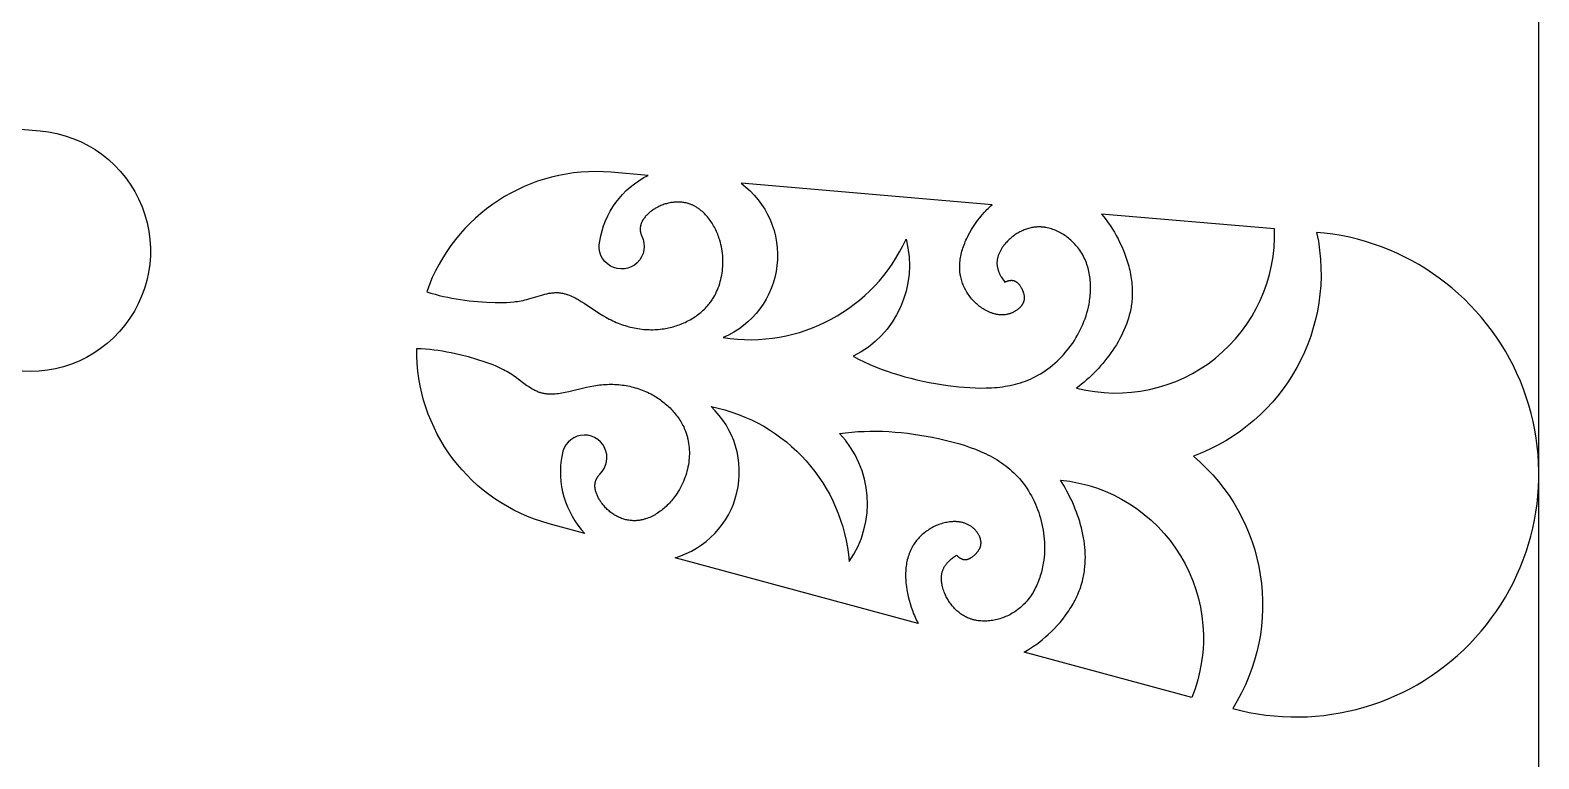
# Model space of a CAD drawing. Extents: x 55 to 271, y 60 to 279.
# Drawn here: x 211.7 to 270.7, y 140.7 to 169.2 of the extents above; entities that cross this region are included whole.
import ezdxf

# ---------------------------------------------------------------- set-up
doc = ezdxf.new("R2010")
doc.units = 0
doc.layers.get('0').update_dxf_attribs({"color": 1, "linetype": 'CONTINUOUS'})

msp = doc.modelspace()

# ---------------------------------------------------------------- linework, layer by layer
msp.add_lwpolyline([(54.848, 59.766), (270.707, 59.766), (270.707, 278.661), (54.848, 278.661)], close=True)
for points in [[(200.669, 158.693, -0.914282), (201.982, 166.14), (212.127, 165.276, -1.098394), (210.459, 156.046)], [(227.235, 158.988), (227.397, 158.938), (227.56, 158.891), (227.724, 158.847), (227.889, 158.807), (228.055, 158.771), (228.222, 158.738), (228.389, 158.708), (228.558, 158.681), (228.726, 158.657), (228.896, 158.636), (229.235, 158.604), (229.575, 158.582), (229.914, 158.572), (230.204, 158.571), (230.349, 158.575), (230.494, 158.583), (230.639, 158.596), (230.711, 158.604), (230.783, 158.614), (230.856, 158.625), (230.928, 158.638), (231, 158.652), (231.072, 158.668), (231.152, 158.688), (231.231, 158.71), (231.78, 158.874), (231.858, 158.894), (231.935, 158.912), (232.012, 158.928), (232.05, 158.934), (232.088, 158.94), (232.126, 158.945), (232.164, 158.95), (232.201, 158.953), (232.239, 158.955), (232.276, 158.956), (232.313, 158.956), (232.345, 158.955), (232.376, 158.954), (232.407, 158.951), (232.438, 158.948), (232.469, 158.944), (232.5, 158.939), (232.531, 158.934), (232.561, 158.928), (232.592, 158.921), (232.622, 158.913), (232.653, 158.905), (232.683, 158.896), (232.713, 158.887), (232.744, 158.877), (232.804, 158.855), (232.864, 158.831), (232.923, 158.805), (232.983, 158.777), (233.043, 158.747), (233.102, 158.715), (233.161, 158.683), (233.279, 158.613), (233.397, 158.539), (233.993, 158.144), (234.115, 158.067), (234.238, 157.995), (234.305, 157.958), (234.372, 157.922), (234.44, 157.888), (234.508, 157.855), (234.577, 157.823), (234.645, 157.793), (234.715, 157.764), (234.784, 157.737), (234.854, 157.711), (234.924, 157.687), (234.995, 157.664), (235.065, 157.643), (235.136, 157.623), (235.207, 157.604), (235.279, 157.588), (235.35, 157.572), (235.422, 157.559), (235.494, 157.546), (235.566, 157.536), (235.639, 157.527), (235.711, 157.519), (235.784, 157.513), (235.856, 157.509), (235.929, 157.507), (236.002, 157.506), (236.074, 157.506), (236.147, 157.508), (236.22, 157.512), (236.293, 157.518), (236.366, 157.525), (236.439, 157.534), (236.512, 157.545), (236.572, 157.555), (236.632, 157.566), (236.692, 157.579), (236.753, 157.593), (236.812, 157.608), (236.872, 157.624), (236.931, 157.641), (236.99, 157.659), (237.049, 157.679), (237.107, 157.699), (237.165, 157.721), (237.223, 157.744), (237.28, 157.768), (237.336, 157.793), (237.392, 157.82), (237.447, 157.847), (237.502, 157.876), (237.555, 157.906), (237.609, 157.937), (237.661, 157.969), (237.712, 158.002), (237.763, 158.036), (237.813, 158.072), (237.862, 158.108), (237.91, 158.146), (237.957, 158.184), (238.003, 158.224), (238.048, 158.265), (238.091, 158.307), (238.134, 158.35), (238.175, 158.395), (238.215, 158.44), (238.242, 158.471), (238.268, 158.503), (238.293, 158.535), (238.318, 158.568), (238.342, 158.601), (238.366, 158.635), (238.389, 158.669), (238.411, 158.703), (238.454, 158.774), (238.495, 158.845), (238.533, 158.919), (238.569, 158.993), (238.602, 159.069), (238.633, 159.147), (238.662, 159.225), (238.688, 159.305), (238.712, 159.385), (238.734, 159.467), (238.752, 159.549), (238.769, 159.633), (238.783, 159.716), (238.795, 159.801), (238.804, 159.886), (238.81, 159.971), (238.814, 160.057), (238.816, 160.143), (238.815, 160.23), (238.811, 160.316), (238.805, 160.402), (238.797, 160.489), (238.785, 160.575), (238.772, 160.661), (238.755, 160.747), (238.736, 160.832), (238.715, 160.917), (238.691, 161.002), (238.672, 161.061), (238.652, 161.119), (238.632, 161.177), (238.609, 161.235), (238.586, 161.292), (238.561, 161.348), (238.535, 161.404), (238.508, 161.459), (238.48, 161.513), (238.45, 161.567), (238.42, 161.619), (238.388, 161.671), (238.355, 161.721), (238.321, 161.771), (238.286, 161.819), (238.25, 161.866), (238.213, 161.912), (238.174, 161.957), (238.135, 162), (238.094, 162.042), (238.053, 162.082), (238.01, 162.121), (237.967, 162.158), (237.922, 162.194), (237.9, 162.211), (237.877, 162.228), (237.854, 162.244), (237.83, 162.26), (237.807, 162.275), (237.783, 162.29), (237.759, 162.305), (237.735, 162.319), (237.71, 162.332), (237.685, 162.345), (237.66, 162.357), (237.635, 162.369), (237.61, 162.381), (237.584, 162.392), (237.558, 162.402), (237.532, 162.412), (237.493, 162.425), (237.453, 162.438), (237.413, 162.449), (237.372, 162.459), (237.331, 162.467), (237.29, 162.475), (237.248, 162.481), (237.207, 162.486), (237.164, 162.49), (237.122, 162.493), (237.079, 162.495), (237.036, 162.495), (236.993, 162.494), (236.95, 162.492), (236.907, 162.489), (236.864, 162.484), (236.821, 162.478), (236.777, 162.472), (236.734, 162.464), (236.69, 162.454), (236.647, 162.444), (236.604, 162.432), (236.561, 162.42), (236.518, 162.406), (236.475, 162.391), (236.433, 162.374), (236.391, 162.357), (236.348, 162.338), (236.307, 162.319), (236.265, 162.298), (236.224, 162.275), (236.183, 162.252), (236.152, 162.234), (236.122, 162.214), (236.091, 162.194), (236.062, 162.174), (236.032, 162.153), (236.003, 162.131), (235.975, 162.109), (235.947, 162.086), (235.919, 162.062), (235.893, 162.038), (235.867, 162.014), (235.842, 161.989), (235.818, 161.963), (235.794, 161.937), (235.772, 161.911), (235.75, 161.884), (235.73, 161.856), (235.71, 161.829), (235.701, 161.815), (235.692, 161.8), (235.683, 161.786), (235.675, 161.772), (235.667, 161.758), (235.659, 161.743), (235.652, 161.729), (235.645, 161.714), (235.638, 161.699), (235.631, 161.684), (235.625, 161.669), (235.62, 161.654), (235.614, 161.639), (235.609, 161.624), (235.605, 161.609), (235.6, 161.594), (235.596, 161.579), (235.593, 161.563), (235.59, 161.548), (235.587, 161.532), (235.585, 161.517), (235.583, 161.501), (235.581, 161.485), (235.58, 161.47), (235.58, 161.454), (235.58, 161.438), (235.58, 161.422), (235.581, 161.406), (235.582, 161.391), (235.583, 161.375), (235.585, 161.36), (235.588, 161.345), (235.59, 161.329), (235.593, 161.314), (235.597, 161.298), (235.6, 161.283), (235.604, 161.268), (235.608, 161.253), (235.618, 161.222), (235.628, 161.193), (235.639, 161.163, -1.435159), (233.998, 160.962, -0.241668), (235.886, 163.538), (234.443, 163.661, 0.342621)], [(239.524, 163.228, -0.580389), (238.825, 157.195, 0.336677), (245.971, 161.043, -0.356742), (243.905, 156.466), (244.12, 156.355), (244.337, 156.249), (244.557, 156.15), (244.779, 156.056), (245.003, 155.968), (245.23, 155.885), (245.459, 155.807), (245.69, 155.735), (245.923, 155.668), (246.158, 155.605), (246.395, 155.548), (246.634, 155.495), (246.875, 155.446), (247.118, 155.402), (247.363, 155.362), (247.609, 155.326), (248.036, 155.275), (248.25, 155.255), (248.465, 155.24), (248.679, 155.23), (248.893, 155.225), (249.107, 155.227), (249.318, 155.236), (249.424, 155.243), (249.529, 155.252), (249.633, 155.264), (249.737, 155.277), (249.841, 155.292), (249.943, 155.309), (250.046, 155.329), (250.147, 155.351), (250.248, 155.376), (250.348, 155.403), (250.447, 155.433), (250.545, 155.465), (250.643, 155.5), (250.739, 155.537), (250.834, 155.578), (250.929, 155.621), (251.03, 155.672), (251.13, 155.726), (251.229, 155.783), (251.326, 155.844), (251.422, 155.907), (251.516, 155.974), (251.608, 156.044), (251.699, 156.117), (251.787, 156.193), (251.874, 156.271), (251.958, 156.352), (252.04, 156.435), (252.121, 156.521), (252.198, 156.61), (252.274, 156.7), (252.347, 156.793), (252.418, 156.888), (252.486, 156.985), (252.551, 157.084), (252.614, 157.185), (252.674, 157.288), (252.73, 157.392), (252.784, 157.498), (252.835, 157.605), (252.883, 157.714), (252.928, 157.824), (252.969, 157.936), (253.007, 158.048), (253.042, 158.162), (253.073, 158.277), (253.1, 158.392), (253.124, 158.508), (253.137, 158.579), (253.148, 158.65), (253.158, 158.721), (253.166, 158.793), (253.173, 158.864), (253.179, 158.936), (253.183, 159.007), (253.185, 159.078), (253.186, 159.15), (253.185, 159.221), (253.183, 159.292), (253.179, 159.363), (253.173, 159.433), (253.166, 159.504), (253.157, 159.574), (253.147, 159.643), (253.134, 159.712), (253.12, 159.781), (253.104, 159.849), (253.086, 159.917), (253.067, 159.984), (253.045, 160.05), (253.022, 160.116), (252.997, 160.181), (252.97, 160.245), (252.941, 160.308), (252.91, 160.37), (252.877, 160.432), (252.842, 160.493), (252.804, 160.552), (252.765, 160.611), (252.724, 160.668), (252.689, 160.714), (252.653, 160.759), (252.615, 160.803), (252.576, 160.846), (252.536, 160.889), (252.495, 160.93), (252.453, 160.971), (252.409, 161.01), (252.365, 161.048), (252.32, 161.085), (252.273, 161.121), (252.226, 161.156), (252.178, 161.189), (252.129, 161.222), (252.079, 161.252), (252.029, 161.282), (251.978, 161.309), (251.926, 161.336), (251.874, 161.361), (251.821, 161.384), (251.768, 161.405), (251.714, 161.425), (251.66, 161.444), (251.605, 161.46), (251.55, 161.475), (251.495, 161.487), (251.44, 161.498), (251.412, 161.503), (251.384, 161.507), (251.356, 161.511), (251.328, 161.514), (251.301, 161.517), (251.273, 161.519), (251.245, 161.52), (251.217, 161.521), (251.189, 161.522), (251.161, 161.522), (251.116, 161.521), (251.071, 161.519), (251.027, 161.515), (250.982, 161.51), (250.938, 161.503), (250.893, 161.495), (250.849, 161.486), (250.805, 161.476), (250.762, 161.464), (250.718, 161.452), (250.675, 161.438), (250.632, 161.422), (250.589, 161.406), (250.547, 161.388), (250.505, 161.37), (250.464, 161.35), (250.423, 161.329), (250.382, 161.307), (250.342, 161.284), (250.303, 161.26), (250.263, 161.235), (250.225, 161.208), (250.187, 161.181), (250.15, 161.153), (250.113, 161.124), (250.077, 161.094), (250.041, 161.063), (250.007, 161.032), (249.973, 160.999), (249.939, 160.965), (249.907, 160.931), (249.875, 160.896), (249.837, 160.852), (249.801, 160.807), (249.766, 160.76), (249.733, 160.713), (249.717, 160.689), (249.702, 160.665), (249.687, 160.64), (249.673, 160.615), (249.659, 160.59), (249.646, 160.565), (249.633, 160.54), (249.621, 160.515), (249.61, 160.489), (249.599, 160.463), (249.589, 160.438), (249.579, 160.412), (249.571, 160.385), (249.563, 160.359), (249.555, 160.333), (249.549, 160.306), (249.543, 160.28), (249.538, 160.253), (249.534, 160.226), (249.531, 160.199), (249.528, 160.172), (249.527, 160.146), (249.526, 160.119), (249.526, 160.092), (249.527, 160.067), (249.529, 160.043), (249.532, 160.019), (249.535, 159.994), (249.539, 159.97), (249.543, 159.946), (249.549, 159.922), (249.554, 159.898), (249.561, 159.873), (249.568, 159.85), (249.575, 159.826), (249.584, 159.802), (249.592, 159.778), (249.602, 159.755), (249.611, 159.731), (249.622, 159.708), (249.632, 159.685), (249.643, 159.662), (249.655, 159.64), (249.667, 159.617), (249.679, 159.595), (249.692, 159.573), (249.719, 159.53), (249.747, 159.488), (249.776, 159.447), (249.807, 159.407), (249.838, 159.368), (249.858, 159.378), (249.878, 159.387), (249.899, 159.396), (249.92, 159.404), (249.931, 159.408), (249.942, 159.411), (249.953, 159.414), (249.964, 159.418), (249.975, 159.42), (249.986, 159.423), (249.998, 159.426), (250.009, 159.428), (250.02, 159.43), (250.031, 159.432), (250.042, 159.433), (250.054, 159.434), (250.065, 159.435), (250.076, 159.436), (250.087, 159.436), (250.098, 159.436), (250.109, 159.436), (250.12, 159.435), (250.131, 159.434), (250.141, 159.433), (250.152, 159.432), (250.163, 159.43), (250.168, 159.428), (250.173, 159.427), (250.178, 159.426), (250.183, 159.425), (250.189, 159.423), (250.194, 159.421), (250.199, 159.42), (250.205, 159.418), (250.21, 159.416), (250.215, 159.414), (250.22, 159.412), (250.225, 159.409), (250.23, 159.407), (250.236, 159.404), (250.246, 159.399), (250.255, 159.394), (250.265, 159.388), (250.275, 159.382), (250.284, 159.375), (250.293, 159.368), (250.302, 159.361), (250.311, 159.354), (250.32, 159.346), (250.329, 159.338), (250.337, 159.33), (250.346, 159.321), (250.354, 159.313), (250.362, 159.304), (250.37, 159.295), (250.378, 159.285), (250.386, 159.276), (250.401, 159.256), (250.416, 159.236), (250.43, 159.216), (250.444, 159.195), (250.457, 159.173), (250.476, 159.142), (250.493, 159.11), (250.509, 159.078), (250.524, 159.045), (250.531, 159.029), (250.538, 159.012), (250.545, 158.996), (250.551, 158.979), (250.556, 158.962), (250.562, 158.946), (250.567, 158.929), (250.571, 158.913), (250.575, 158.896), (250.579, 158.879), (250.582, 158.863), (250.585, 158.846), (250.588, 158.829), (250.59, 158.813), (250.591, 158.796), (250.592, 158.78), (250.593, 158.763), (250.593, 158.747), (250.592, 158.73), (250.591, 158.714), (250.59, 158.698), (250.588, 158.682), (250.587, 158.674), (250.585, 158.666), (250.584, 158.658), (250.582, 158.65), (250.579, 158.639), (250.577, 158.628), (250.573, 158.617), (250.57, 158.606), (250.566, 158.595), (250.562, 158.584), (250.558, 158.573), (250.554, 158.563), (250.549, 158.552), (250.544, 158.541), (250.539, 158.531), (250.533, 158.521), (250.528, 158.51), (250.522, 158.5), (250.515, 158.49), (250.509, 158.48), (250.502, 158.47), (250.496, 158.46), (250.489, 158.45), (250.481, 158.44), (250.474, 158.431), (250.466, 158.421), (250.45, 158.402), (250.434, 158.384), (250.417, 158.366), (250.399, 158.348), (250.38, 158.331), (250.361, 158.315), (250.341, 158.299), (250.321, 158.283), (250.3, 158.268), (250.279, 158.253), (250.257, 158.239), (250.235, 158.225), (250.213, 158.212), (250.19, 158.2), (250.167, 158.188), (250.144, 158.177), (250.12, 158.166), (250.096, 158.156), (250.072, 158.147), (250.049, 158.138), (250.025, 158.13), (249.996, 158.121), (249.967, 158.114), (249.938, 158.107), (249.91, 158.101), (249.881, 158.096), (249.852, 158.092), (249.823, 158.089), (249.794, 158.086), (249.765, 158.085), (249.736, 158.084), (249.708, 158.084), (249.679, 158.085), (249.65, 158.087), (249.621, 158.089), (249.593, 158.092), (249.564, 158.096), (249.536, 158.101), (249.507, 158.106), (249.479, 158.112), (249.451, 158.119), (249.423, 158.126), (249.395, 158.134), (249.367, 158.142), (249.339, 158.151), (249.312, 158.161), (249.285, 158.171), (249.257, 158.182), (249.23, 158.193), (249.203, 158.205), (249.177, 158.217), (249.124, 158.243), (249.077, 158.268), (249.03, 158.295), (248.984, 158.323), (248.938, 158.353), (248.894, 158.384), (248.85, 158.416), (248.808, 158.45), (248.766, 158.484), (248.725, 158.52), (248.686, 158.557), (248.647, 158.595), (248.609, 158.634), (248.573, 158.674), (248.537, 158.715), (248.503, 158.757), (248.469, 158.8), (248.437, 158.843), (248.406, 158.888), (248.376, 158.933), (248.348, 158.979), (248.32, 159.025), (248.294, 159.072), (248.27, 159.12), (248.246, 159.168), (248.224, 159.217), (248.203, 159.266), (248.184, 159.315), (248.166, 159.365), (248.15, 159.415), (248.135, 159.466), (248.122, 159.517), (248.11, 159.568), (248.103, 159.599), (248.097, 159.63), (248.092, 159.661), (248.087, 159.692), (248.079, 159.755), (248.074, 159.818), (248.07, 159.88), (248.069, 159.943), (248.069, 160.006), (248.072, 160.07), (248.076, 160.133), (248.083, 160.196), (248.091, 160.259), (248.101, 160.322), (248.112, 160.385), (248.126, 160.448), (248.141, 160.511), (248.158, 160.573), (248.176, 160.636), (248.196, 160.698), (248.217, 160.76), (248.24, 160.822), (248.264, 160.884), (248.289, 160.945), (248.316, 161.006), (248.344, 161.066), (248.373, 161.127), (248.403, 161.187), (248.467, 161.305), (248.535, 161.421), (248.607, 161.536), (248.686, 161.654), (248.769, 161.769), (248.855, 161.882), (248.945, 161.991), (249.038, 162.097), (249.085, 162.149), (249.134, 162.199), (249.183, 162.249), (249.233, 162.297), (249.284, 162.345), (249.336, 162.392)], [(253.607, 162.027), (253.701, 161.916), (253.791, 161.801), (253.878, 161.683), (253.961, 161.562), (254.041, 161.439), (254.117, 161.313), (254.19, 161.184), (254.26, 161.054), (254.334, 160.906), (254.403, 160.757), (254.468, 160.606), (254.528, 160.453), (254.582, 160.298), (254.632, 160.143), (254.676, 159.986), (254.696, 159.908), (254.715, 159.829), (254.732, 159.75), (254.747, 159.671), (254.761, 159.591), (254.774, 159.512), (254.785, 159.433), (254.794, 159.353), (254.802, 159.274), (254.808, 159.194), (254.812, 159.115), (254.815, 159.035), (254.815, 158.956), (254.814, 158.876), (254.812, 158.797), (254.807, 158.718), (254.801, 158.639), (254.792, 158.56), (254.785, 158.499), (254.776, 158.437), (254.766, 158.376), (254.754, 158.316), (254.742, 158.255), (254.729, 158.194), (254.699, 158.074), (254.665, 157.954), (254.627, 157.835), (254.585, 157.716), (254.54, 157.599), (254.49, 157.483), (254.438, 157.367), (254.381, 157.253), (254.322, 157.14), (254.259, 157.028), (254.194, 156.918), (254.125, 156.809), (254.054, 156.701), (253.98, 156.595), (253.904, 156.49), (253.825, 156.387), (253.744, 156.286), (253.661, 156.186), (253.576, 156.088), (253.489, 155.992), (253.4, 155.898), (253.31, 155.806), (253.218, 155.716), (253.124, 155.628), (253.029, 155.543), (252.934, 155.46), (252.837, 155.379), (252.739, 155.3), (252.64, 155.224, 0.50165), (260.373, 161.451)], [(262.022, 161.31, -0.374766), (257.203, 152.564, -0.374766), (258.74, 142.697, 1.076356), (262.325, 161.284)], [(232.02, 149.921, -0.342621), (226.845, 156.777), (227.014, 156.769), (227.183, 156.758), (227.353, 156.742), (227.521, 156.723), (227.69, 156.701), (227.858, 156.675), (228.026, 156.646), (228.193, 156.614), (228.36, 156.578), (228.526, 156.54), (228.856, 156.454), (229.182, 156.358), (229.505, 156.252), (229.778, 156.154), (229.913, 156.1), (230.046, 156.043), (230.178, 155.982), (230.243, 155.949), (230.307, 155.915), (230.372, 155.88), (230.435, 155.843), (230.498, 155.805), (230.56, 155.765), (230.628, 155.72), (230.695, 155.672), (231.156, 155.33), (231.222, 155.285), (231.288, 155.241), (231.354, 155.2), (231.388, 155.181), (231.422, 155.162), (231.456, 155.145), (231.49, 155.128), (231.524, 155.112), (231.559, 155.097), (231.593, 155.083), (231.628, 155.07), (231.658, 155.06), (231.688, 155.051), (231.718, 155.043), (231.748, 155.035), (231.779, 155.028), (231.809, 155.022), (231.84, 155.017), (231.871, 155.012), (231.902, 155.008), (231.933, 155.005), (231.965, 155.002), (231.996, 155), (232.028, 154.999), (232.06, 154.998), (232.124, 154.998), (232.188, 155), (232.253, 155.004), (232.319, 155.01), (232.385, 155.018), (232.451, 155.027), (232.518, 155.037), (232.653, 155.063), (232.79, 155.092), (233.485, 155.259), (233.625, 155.289), (233.766, 155.315), (233.841, 155.327), (233.917, 155.338), (233.992, 155.347), (234.067, 155.355), (234.143, 155.361), (234.218, 155.366), (234.292, 155.369), (234.367, 155.371), (234.441, 155.371), (234.516, 155.37), (234.59, 155.368), (234.663, 155.363), (234.737, 155.358), (234.81, 155.351), (234.883, 155.342), (234.955, 155.332), (235.028, 155.32), (235.099, 155.307), (235.171, 155.292), (235.242, 155.276), (235.312, 155.258), (235.383, 155.239), (235.452, 155.218), (235.521, 155.196), (235.59, 155.172), (235.658, 155.146), (235.726, 155.119), (235.793, 155.091), (235.86, 155.061), (235.926, 155.029), (235.991, 154.995), (236.056, 154.961), (236.109, 154.93), (236.162, 154.899), (236.214, 154.867), (236.266, 154.833), (236.317, 154.799), (236.368, 154.763), (236.418, 154.727), (236.467, 154.689), (236.515, 154.651), (236.563, 154.612), (236.61, 154.571), (236.656, 154.53), (236.701, 154.488), (236.746, 154.445), (236.789, 154.401), (236.831, 154.356), (236.873, 154.311), (236.913, 154.264), (236.953, 154.217), (236.991, 154.169), (237.028, 154.12), (237.064, 154.071), (237.099, 154.021), (237.132, 153.969), (237.164, 153.918), (237.195, 153.865), (237.225, 153.812), (237.253, 153.758), (237.28, 153.704), (237.305, 153.649), (237.329, 153.593), (237.351, 153.537), (237.365, 153.498), (237.379, 153.46), (237.391, 153.421), (237.403, 153.381), (237.415, 153.342), (237.425, 153.302), (237.435, 153.262), (237.445, 153.222), (237.461, 153.142), (237.475, 153.06), (237.485, 152.978), (237.494, 152.896), (237.499, 152.813), (237.502, 152.73), (237.502, 152.646), (237.499, 152.562), (237.494, 152.478), (237.486, 152.394), (237.476, 152.311), (237.463, 152.227), (237.448, 152.143), (237.43, 152.06), (237.409, 151.977), (237.386, 151.894), (237.36, 151.812), (237.332, 151.731), (237.302, 151.65), (237.269, 151.57), (237.234, 151.491), (237.196, 151.413), (237.156, 151.335), (237.114, 151.259), (237.069, 151.184), (237.022, 151.11), (236.973, 151.038), (236.921, 150.967), (236.884, 150.918), (236.845, 150.87), (236.806, 150.822), (236.765, 150.776), (236.724, 150.73), (236.681, 150.686), (236.638, 150.642), (236.593, 150.6), (236.548, 150.558), (236.502, 150.518), (236.456, 150.479), (236.408, 150.442), (236.36, 150.406), (236.311, 150.371), (236.262, 150.337), (236.211, 150.305), (236.161, 150.275), (236.109, 150.246), (236.057, 150.219), (236.005, 150.193), (235.952, 150.17), (235.899, 150.148), (235.845, 150.128), (235.792, 150.109), (235.764, 150.101), (235.737, 150.093), (235.71, 150.086), (235.683, 150.079), (235.655, 150.072), (235.628, 150.067), (235.6, 150.061), (235.573, 150.057), (235.545, 150.052), (235.517, 150.049), (235.489, 150.045), (235.462, 150.043), (235.434, 150.041), (235.406, 150.039), (235.378, 150.039), (235.35, 150.038), (235.309, 150.039), (235.267, 150.041), (235.226, 150.044), (235.184, 150.049), (235.143, 150.055), (235.101, 150.062), (235.06, 150.07), (235.019, 150.079), (234.978, 150.09), (234.937, 150.102), (234.897, 150.115), (234.856, 150.13), (234.816, 150.145), (234.776, 150.162), (234.737, 150.18), (234.698, 150.199), (234.659, 150.219), (234.62, 150.24), (234.582, 150.262), (234.545, 150.286), (234.508, 150.311), (234.471, 150.336), (234.435, 150.363), (234.4, 150.391), (234.365, 150.419), (234.33, 150.449), (234.296, 150.48), (234.263, 150.512), (234.231, 150.545), (234.199, 150.579), (234.168, 150.614), (234.137, 150.65), (234.115, 150.678), (234.093, 150.706), (234.071, 150.735), (234.05, 150.765), (234.029, 150.795), (234.01, 150.825), (233.99, 150.856), (233.972, 150.887), (233.954, 150.918), (233.938, 150.95), (233.922, 150.982), (233.907, 151.014), (233.893, 151.046), (233.88, 151.079), (233.867, 151.111), (233.856, 151.144), (233.847, 151.177), (233.838, 151.209), (233.834, 151.226), (233.83, 151.242), (233.827, 151.258), (233.824, 151.275), (233.821, 151.291), (233.819, 151.307), (233.817, 151.323), (233.815, 151.339), (233.814, 151.356), (233.813, 151.372), (233.812, 151.388), (233.812, 151.404), (233.812, 151.42), (233.813, 151.436), (233.814, 151.452), (233.815, 151.467), (233.816, 151.483), (233.818, 151.499), (233.821, 151.514), (233.823, 151.53), (233.827, 151.545), (233.83, 151.561), (233.834, 151.576), (233.839, 151.591), (233.843, 151.606), (233.849, 151.621), (233.854, 151.636), (233.86, 151.651), (233.867, 151.665), (233.874, 151.679), (233.881, 151.692), (233.888, 151.706), (233.896, 151.72), (233.904, 151.733), (233.912, 151.746), (233.921, 151.76), (233.93, 151.773), (233.939, 151.785), (233.958, 151.811), (233.978, 151.835), (233.998, 151.859, 1.435159), (232.526, 152.61, 0.241668), (233.418, 149.543)], [(236.943, 148.59, 0.580389), (238.35, 154.498, -0.336677), (243.748, 148.438, 0.356742), (243.372, 153.446), (243.612, 153.477), (243.853, 153.501), (244.093, 153.52), (244.334, 153.532), (244.575, 153.538), (244.816, 153.539), (245.058, 153.533), (245.3, 153.522), (245.542, 153.506), (245.784, 153.484), (246.027, 153.457), (246.269, 153.425), (246.513, 153.388), (246.756, 153.347), (246.999, 153.301), (247.243, 153.25), (247.662, 153.152), (247.87, 153.098), (248.077, 153.038), (248.282, 152.975), (248.484, 152.905), (248.684, 152.831), (248.88, 152.75), (248.977, 152.707), (249.072, 152.663), (249.167, 152.616), (249.26, 152.569), (249.352, 152.519), (249.442, 152.467), (249.532, 152.414), (249.619, 152.358), (249.706, 152.301), (249.79, 152.241), (249.873, 152.179), (249.955, 152.116), (250.034, 152.049), (250.112, 151.981), (250.188, 151.91), (250.262, 151.837), (250.34, 151.755), (250.415, 151.67), (250.488, 151.582), (250.559, 151.492), (250.627, 151.4), (250.693, 151.305), (250.755, 151.207), (250.815, 151.108), (250.873, 151.007), (250.927, 150.904), (250.979, 150.799), (251.028, 150.692), (251.074, 150.584), (251.117, 150.474), (251.157, 150.363), (251.193, 150.251), (251.227, 150.137), (251.258, 150.023), (251.286, 149.907), (251.31, 149.791), (251.331, 149.674), (251.349, 149.557), (251.363, 149.439), (251.375, 149.321), (251.382, 149.202), (251.387, 149.083), (251.387, 148.964), (251.385, 148.846), (251.378, 148.727), (251.368, 148.609), (251.354, 148.491), (251.337, 148.373), (251.325, 148.302), (251.311, 148.232), (251.296, 148.162), (251.279, 148.092), (251.262, 148.022), (251.242, 147.953), (251.221, 147.885), (251.199, 147.817), (251.176, 147.75), (251.151, 147.683), (251.124, 147.617), (251.096, 147.552), (251.067, 147.487), (251.036, 147.424), (251.004, 147.361), (250.97, 147.299), (250.935, 147.239), (250.898, 147.179), (250.86, 147.12), (250.82, 147.063), (250.779, 147.007), (250.736, 146.952), (250.691, 146.898), (250.646, 146.846), (250.598, 146.795), (250.549, 146.745), (250.499, 146.697), (250.447, 146.651), (250.393, 146.606), (250.338, 146.562), (250.281, 146.521), (250.222, 146.481), (250.174, 146.45), (250.124, 146.42), (250.074, 146.391), (250.023, 146.364), (249.971, 146.338), (249.918, 146.313), (249.864, 146.289), (249.81, 146.267), (249.755, 146.246), (249.7, 146.227), (249.644, 146.209), (249.587, 146.193), (249.531, 146.178), (249.474, 146.164), (249.417, 146.152), (249.359, 146.142), (249.302, 146.133), (249.244, 146.126), (249.187, 146.121), (249.129, 146.117), (249.071, 146.115), (249.014, 146.115), (248.957, 146.116), (248.9, 146.119), (248.844, 146.124), (248.787, 146.131), (248.732, 146.14), (248.704, 146.145), (248.676, 146.151), (248.649, 146.157), (248.622, 146.163), (248.595, 146.17), (248.568, 146.178), (248.541, 146.186), (248.514, 146.194), (248.488, 146.203), (248.462, 146.213), (248.42, 146.229), (248.379, 146.247), (248.338, 146.266), (248.298, 146.286), (248.258, 146.307), (248.219, 146.329), (248.181, 146.353), (248.143, 146.378), (248.106, 146.404), (248.07, 146.431), (248.034, 146.459), (247.999, 146.488), (247.964, 146.518), (247.931, 146.548), (247.898, 146.58), (247.865, 146.613), (247.834, 146.647), (247.803, 146.681), (247.774, 146.717), (247.745, 146.753), (247.717, 146.79), (247.689, 146.828), (247.663, 146.866), (247.637, 146.905), (247.613, 146.945), (247.589, 146.986), (247.566, 147.027), (247.545, 147.069), (247.524, 147.111), (247.504, 147.154), (247.485, 147.197), (247.467, 147.241), (247.447, 147.295), (247.428, 147.35), (247.412, 147.406), (247.397, 147.462), (247.39, 147.49), (247.384, 147.518), (247.378, 147.546), (247.373, 147.574), (247.369, 147.602), (247.365, 147.63), (247.362, 147.658), (247.359, 147.686), (247.357, 147.714), (247.356, 147.742), (247.355, 147.77), (247.355, 147.797), (247.356, 147.825), (247.357, 147.852), (247.36, 147.88), (247.363, 147.907), (247.366, 147.934), (247.371, 147.96), (247.376, 147.987), (247.382, 148.013), (247.389, 148.039), (247.397, 148.065), (247.405, 148.091), (247.415, 148.116), (247.424, 148.139), (247.434, 148.161), (247.445, 148.183), (247.456, 148.205), (247.468, 148.226), (247.481, 148.247), (247.494, 148.268), (247.507, 148.289), (247.522, 148.309), (247.536, 148.329), (247.552, 148.349), (247.568, 148.369), (247.584, 148.388), (247.601, 148.407), (247.618, 148.426), (247.635, 148.444), (247.653, 148.462), (247.672, 148.479), (247.69, 148.497), (247.709, 148.514), (247.728, 148.53), (247.748, 148.547), (247.788, 148.578), (247.829, 148.608), (247.87, 148.637), (247.912, 148.664), (247.955, 148.689), (247.97, 148.673), (247.986, 148.658), (248.003, 148.642), (248.02, 148.628), (248.029, 148.62), (248.038, 148.613), (248.047, 148.607), (248.057, 148.6), (248.066, 148.593), (248.076, 148.587), (248.085, 148.581), (248.095, 148.575), (248.105, 148.569), (248.115, 148.564), (248.125, 148.559), (248.135, 148.554), (248.145, 148.549), (248.155, 148.545), (248.166, 148.54), (248.176, 148.537), (248.187, 148.533), (248.197, 148.53), (248.207, 148.527), (248.218, 148.525), (248.229, 148.522), (248.239, 148.521), (248.244, 148.52), (248.25, 148.519), (248.255, 148.519), (248.26, 148.518), (248.266, 148.518), (248.271, 148.518), (248.277, 148.517), (248.283, 148.517), (248.288, 148.517), (248.294, 148.518), (248.299, 148.518), (248.305, 148.518), (248.311, 148.519), (248.316, 148.519), (248.327, 148.521), (248.338, 148.523), (248.35, 148.525), (248.361, 148.527), (248.372, 148.53), (248.383, 148.534), (248.394, 148.537), (248.405, 148.541), (248.416, 148.545), (248.427, 148.55), (248.437, 148.555), (248.448, 148.56), (248.459, 148.565), (248.47, 148.571), (248.48, 148.576), (248.491, 148.582), (248.502, 148.589), (248.523, 148.602), (248.543, 148.616), (248.564, 148.63), (248.584, 148.645), (248.604, 148.661), (248.632, 148.684), (248.659, 148.708), (248.685, 148.733), (248.71, 148.758), (248.723, 148.771), (248.735, 148.784), (248.746, 148.798), (248.758, 148.811), (248.769, 148.825), (248.779, 148.839), (248.79, 148.853), (248.8, 148.867), (248.809, 148.881), (248.819, 148.895), (248.827, 148.91), (248.836, 148.925), (248.844, 148.939), (248.851, 148.954), (248.858, 148.969), (248.865, 148.985), (248.871, 149), (248.877, 149.015), (248.882, 149.031), (248.887, 149.046), (248.891, 149.062), (248.894, 149.078), (248.896, 149.086), (248.897, 149.094), (248.899, 149.102), (248.9, 149.11), (248.901, 149.121), (248.902, 149.132), (248.903, 149.144), (248.904, 149.155), (248.904, 149.167), (248.904, 149.178), (248.904, 149.19), (248.903, 149.202), (248.902, 149.213), (248.901, 149.225), (248.9, 149.236), (248.898, 149.248), (248.896, 149.26), (248.894, 149.271), (248.892, 149.283), (248.889, 149.295), (248.887, 149.306), (248.884, 149.318), (248.88, 149.33), (248.877, 149.341), (248.873, 149.353), (248.869, 149.364), (248.861, 149.388), (248.852, 149.411), (248.841, 149.433), (248.831, 149.456), (248.819, 149.478), (248.807, 149.5), (248.794, 149.522), (248.78, 149.544), (248.765, 149.565), (248.751, 149.586), (248.735, 149.607), (248.719, 149.627), (248.702, 149.647), (248.685, 149.667), (248.668, 149.686), (248.65, 149.704), (248.631, 149.722), (248.612, 149.74), (248.593, 149.757), (248.574, 149.773), (248.554, 149.789), (248.53, 149.807), (248.505, 149.824), (248.481, 149.84), (248.456, 149.856), (248.43, 149.87), (248.405, 149.884), (248.379, 149.897), (248.352, 149.909), (248.326, 149.92), (248.299, 149.931), (248.272, 149.94), (248.244, 149.949), (248.217, 149.958), (248.189, 149.965), (248.161, 149.972), (248.133, 149.978), (248.105, 149.984), (248.076, 149.988), (248.047, 149.993), (248.019, 149.996), (247.99, 149.999), (247.961, 150.001), (247.932, 150.002), (247.903, 150.003), (247.874, 150.004), (247.844, 150.004), (247.815, 150.003), (247.786, 150.001), (247.757, 150), (247.727, 149.997), (247.669, 149.991), (247.616, 149.983), (247.562, 149.974), (247.509, 149.963), (247.457, 149.951), (247.405, 149.937), (247.353, 149.922), (247.301, 149.905), (247.25, 149.886), (247.2, 149.867), (247.15, 149.846), (247.1, 149.823), (247.051, 149.799), (247.003, 149.774), (246.956, 149.748), (246.909, 149.72), (246.863, 149.692), (246.818, 149.662), (246.774, 149.631), (246.73, 149.598), (246.688, 149.565), (246.646, 149.531), (246.606, 149.496), (246.566, 149.459), (246.528, 149.422), (246.49, 149.384), (246.454, 149.345), (246.419, 149.305), (246.385, 149.264), (246.353, 149.222), (246.321, 149.18), (246.291, 149.137), (246.263, 149.093), (246.246, 149.066), (246.23, 149.039), (246.214, 149.011), (246.199, 148.984), (246.17, 148.928), (246.144, 148.871), (246.119, 148.813), (246.096, 148.754), (246.075, 148.695), (246.055, 148.634), (246.038, 148.574), (246.022, 148.512), (246.008, 148.45), (245.996, 148.387), (245.986, 148.324), (245.977, 148.26), (245.97, 148.196), (245.964, 148.131), (245.96, 148.067), (245.957, 148.001), (245.956, 147.936), (245.956, 147.87), (245.957, 147.804), (245.96, 147.737), (245.965, 147.671), (245.97, 147.605), (245.977, 147.538), (245.985, 147.471), (246.004, 147.338), (246.028, 147.206), (246.057, 147.074), (246.091, 146.935), (246.129, 146.799), (246.172, 146.663), (246.219, 146.53), (246.27, 146.399), (246.297, 146.334), (246.325, 146.27), (246.355, 146.206), (246.385, 146.144), (246.417, 146.082), (246.449, 146.02)], [(250.588, 144.901), (250.714, 144.974), (250.838, 145.051), (250.96, 145.132), (251.079, 145.217), (251.196, 145.306), (251.311, 145.399), (251.424, 145.494), (251.534, 145.593), (251.654, 145.706), (251.77, 145.823), (251.882, 145.943), (251.991, 146.066), (252.095, 146.193), (252.195, 146.322), (252.29, 146.454), (252.336, 146.521), (252.38, 146.588), (252.423, 146.657), (252.465, 146.726), (252.505, 146.796), (252.544, 146.866), (252.581, 146.937), (252.617, 147.008), (252.652, 147.081), (252.685, 147.153), (252.716, 147.227), (252.745, 147.3), (252.773, 147.375), (252.8, 147.45), (252.824, 147.525), (252.847, 147.601), (252.868, 147.678), (252.887, 147.755), (252.901, 147.815), (252.913, 147.875), (252.925, 147.936), (252.935, 147.997), (252.944, 148.058), (252.952, 148.12), (252.966, 148.243), (252.975, 148.368), (252.98, 148.492), (252.981, 148.618), (252.978, 148.744), (252.972, 148.87), (252.961, 148.996), (252.948, 149.123), (252.931, 149.249), (252.91, 149.376), (252.886, 149.502), (252.859, 149.628), (252.829, 149.754), (252.796, 149.879), (252.76, 150.003), (252.722, 150.127), (252.68, 150.25), (252.636, 150.372), (252.589, 150.493), (252.54, 150.613), (252.489, 150.732), (252.436, 150.849), (252.38, 150.965), (252.322, 151.08), (252.262, 151.192), (252.201, 151.304), (252.137, 151.413), (252.072, 151.52), (252.006, 151.625, -0.50165), (257.142, 143.129)]]:
    msp.add_lwpolyline(points, format="xyb", close=True)

doc.saveas('drawing.dxf')
